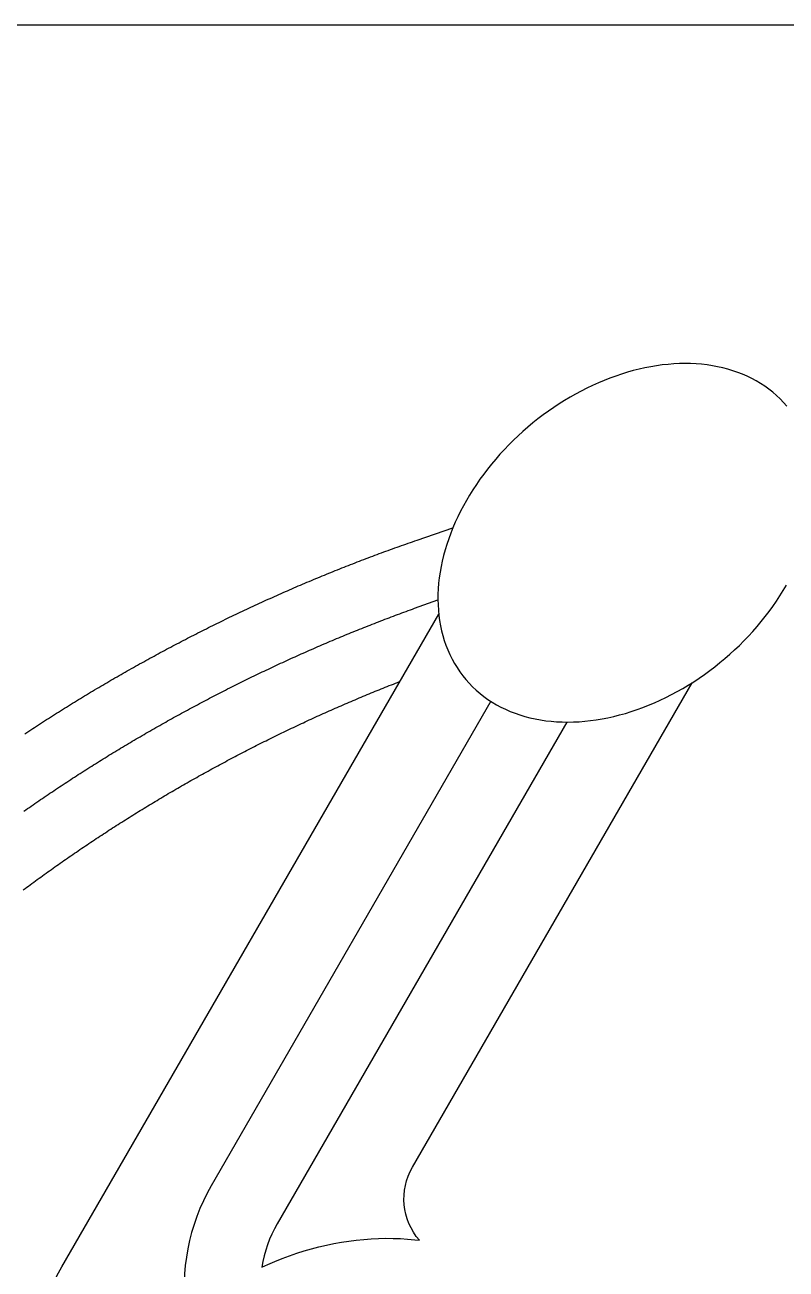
# Model space of a CAD drawing. Extents: x 10 to 206, y -65 to 73.
# Drawn here: x 170.691 to 172.263, y -50.044 to -47.475 of the extents above; entities that cross this region are included whole.
import ezdxf

# ---------------------------------------------------------------- set-up
doc = ezdxf.new("R2010")
doc.units = 0
doc.header["$LTSCALE"] = 0.5
doc.layers.add('LOGO', color=7, linetype='Continuous')
doc.layers.add('TIT', color=7, linetype='Continuous')

msp = doc.modelspace()

# ---------------------------------------------------------------- linework, layer by layer
at = {"layer": 'LOGO'}
for points in [[(172.26431413, -48.26227527), (172.25752407, -48.25465576), (172.25039596, -48.24734208), (172.2429396, -48.2403436), (172.23516534, -48.233669), (172.22708401, -48.22732617), (172.2187068, -48.22132222), (172.21004523, -48.21566348), (172.20111098, -48.21035548), (172.1919159, -48.20540299), (172.18247188, -48.20081007), (172.17279084, -48.19658005), (172.16288464, -48.19271564), (172.15276507, -48.18921896), (172.14244385, -48.18609157), (172.13193256, -48.18333453), (172.12124268, -48.18094847), (172.11038556, -48.17893358), (172.09937244, -48.1772897), (172.08821448, -48.17601633), (172.07692271, -48.17511264), (172.0655081, -48.17457753), (172.05398158, -48.17440962), (172.04235398, -48.17460726), (172.03063612, -48.17516859), (172.01883879, -48.17609147), (172.00697275, -48.17737356), (171.99504876, -48.17901227), (171.98307757, -48.18100478), (171.97106991, -48.18334805), (171.95903655, -48.18603881), (171.94698822, -48.18907357), (171.93493568, -48.19244858), (171.92288967, -48.19615989), (171.91086094, -48.20020331), (171.89886022, -48.20457438), (171.88689823, -48.20926846), (171.87498567, -48.21428063), (171.8631332, -48.21960577), (171.85135147, -48.22523849), (171.83965106, -48.23117319), (171.8280425, -48.23740403), (171.81653628, -48.24392495), (171.80514279, -48.25072965), (171.79387237, -48.25781161), (171.78273525, -48.2651641), (171.77174156, -48.27278016), (171.76090135, -48.28065264), (171.75022451, -48.28877417), (171.73972084, -48.29713718), (171.72939999, -48.30573391), (171.71927147, -48.31455642), (171.70934462, -48.32359659), (171.69962865, -48.33284613), (171.69013257, -48.34229656), (171.68086525, -48.35193929), (171.67183533, -48.36176554), (171.6630513, -48.37176641), (171.65452144, -48.38193287), (171.64625383, -48.39225576), (171.63825632, -48.40272581), (171.63053658, -48.41333364), (171.62310205, -48.42406977), (171.61595995, -48.43492464), (171.60911726, -48.44588862), (171.60258076, -48.45695197), (171.596357, -48.46810492), (171.59045228, -48.47933763), (171.58487269, -48.49064021), (171.57962407, -48.50200271), (171.57471205, -48.51341517), (171.57014203, -48.52486754), (171.56591917, -48.5363498), (171.5620484, -48.54785183), (171.55853445, -48.55936352), (171.55538178, -48.5708747), (171.55259468, -48.58237517), (171.55017717, -48.59385467), (171.54813307, -48.60530289), (171.54646595, -48.61670946), (171.54517915, -48.62806391), (171.54427577, -48.63935571), (171.54375865, -48.65057419), (171.54363035, -48.66170858), (171.54389315, -48.67274795), (171.54454899, -48.68368124), (171.54559948, -48.69449719), (171.54704585, -48.70518439), (171.54888886, -48.71573122), (171.55112886, -48.72612588), (171.55376561, -48.73635638), (171.55679835, -48.74641058), (171.56022566, -48.75627619), (171.56404543, -48.76594081), (171.56825485, -48.77539201), (171.57285029, -48.78461734), (171.57782736, -48.79360446), (171.58318081, -48.80234117), (171.58890455, -48.81081552), (171.59499169, -48.81901593), (171.60143452, -48.82693121), (171.60822458, -48.83455072), (171.61535269, -48.8418644), (171.62280906, -48.84886287), (171.63058332, -48.85553748), (171.63866465, -48.86188031), (171.64704185, -48.86788426), (171.65570343, -48.873543), (171.66463767, -48.878851), (171.67383275, -48.88380348), (171.68327677, -48.88839641), (171.69295782, -48.89262643), (171.70286402, -48.89649084), (171.71298358, -48.89998752), (171.7233048, -48.90311491), (171.73381609, -48.90587194), (171.74450597, -48.90825801), (171.7553631, -48.9102729), (171.76637621, -48.91191677), (171.77753418, -48.91319015), (171.78882595, -48.91409384), (171.80024055, -48.91462895), (171.81176708, -48.91479686), (171.82339468, -48.91459922), (171.83511254, -48.91403789), (171.84690987, -48.913115), (171.8587759, -48.91183292), (171.87069989, -48.91019421), (171.88267109, -48.9082017), (171.89467874, -48.90585843), (171.90671211, -48.90316767), (171.91876044, -48.90013291), (171.93081298, -48.8967579), (171.94285899, -48.89304658), (171.95488772, -48.88900317), (171.96688844, -48.8846321), (171.97885042, -48.87993802), (171.99076299, -48.87492584), (172.00261545, -48.86960071), (172.01439719, -48.86396799), (172.0260976, -48.85803329), (172.03770616, -48.85180245), (172.04921238, -48.84528153), (172.06060586, -48.83847683), (172.07187629, -48.83139487), (172.08301341, -48.82404238), (172.09400709, -48.81642631), (172.10484731, -48.80855384), (172.11552414, -48.80043231), (172.12602781, -48.7920693), (172.13634866, -48.78347257), (172.14647719, -48.77465006), (172.15640404, -48.76560989), (172.16612001, -48.75636035), (172.17561608, -48.74690992), (172.18488341, -48.73726719), (172.19391332, -48.72744094), (172.20269735, -48.71744007), (172.21122721, -48.70727361), (172.21949483, -48.69695072), (172.22749233, -48.68648067), (172.23521207, -48.67587284), (172.2426466, -48.66513671), (172.24978871, -48.65428183), (172.25663139, -48.64331786), (172.26316789, -48.63225451)], [(170.69054482, -48.93903597), (170.69460422, -48.93634885), (170.69866739, -48.93366722), (170.70273431, -48.93099108), (170.70680499, -48.92832044), (170.7108794, -48.92565531), (170.71495754, -48.92299568), (170.7190394, -48.92034158), (170.72312497, -48.91769299), (170.72721424, -48.91504993), (170.73130719, -48.91241241), (170.73540383, -48.90978042), (170.73950414, -48.90715397), (170.74360812, -48.90453307), (170.74771574, -48.90191772), (170.75182701, -48.89930794), (170.75594191, -48.89670371), (170.76006043, -48.89410506), (170.76418256, -48.89151198), (170.76830831, -48.88892448), (170.77243764, -48.88634256), (170.77657056, -48.88376624), (170.78070706, -48.88119551), (170.78484712, -48.87863038), (170.78899073, -48.87607086), (170.7931379, -48.87351695), (170.7972886, -48.87096866), (170.80144283, -48.86842599), (170.80560057, -48.86588895), (170.80976183, -48.86335755), (170.81392658, -48.86083178), (170.81809483, -48.85831165), (170.82226655, -48.85579717), (170.82644174, -48.85328835), (170.8306204, -48.85078519), (170.8348025, -48.8482877), (170.83898805, -48.84579587), (170.84317703, -48.84330972), (170.84736943, -48.84082925), (170.85156524, -48.83835447), (170.85576445, -48.83588538), (170.85996706, -48.83342199), (170.86417306, -48.8309643), (170.86838242, -48.82851231), (170.87259516, -48.82606605), (170.87681125, -48.82362549), (170.88103068, -48.82119067), (170.88525345, -48.81876157), (170.88947954, -48.81633821), (170.89370896, -48.81392059), (170.89794168, -48.81150871), (170.9021777, -48.80910258), (170.906417, -48.80670221), (170.91065959, -48.8043076), (170.91490544, -48.80191876), (170.91915456, -48.79953569), (170.92340692, -48.79715839), (170.92766253, -48.79478688), (170.93192136, -48.79242116), (170.93618342, -48.79006123), (170.94044869, -48.7877071), (170.94471716, -48.78535877), (170.94898882, -48.78301625), (170.95326366, -48.78067955), (170.95754168, -48.77834866), (170.96182287, -48.7760236), (170.9661072, -48.77370438), (170.97039469, -48.77139098), (170.9746853, -48.76908343), (170.97897905, -48.76678173), (170.9832759, -48.76448588), (170.98757587, -48.76219588), (170.99187893, -48.75991175), (170.99618508, -48.75763349), (171.00049431, -48.7553611), (171.0048066, -48.75309458), (171.00912196, -48.75083395), (171.01344036, -48.74857922), (171.0177618, -48.74633037), (171.02208627, -48.74408743), (171.02641376, -48.74185039), (171.03074426, -48.73961926), (171.03507777, -48.73739405), (171.03941426, -48.73517475), (171.04375374, -48.73296139), (171.04809619, -48.73075396), (171.0524416, -48.72855246), (171.05678997, -48.72635691), (171.06114128, -48.7241673), (171.06549552, -48.72198365), (171.06985269, -48.71980596), (171.07421277, -48.71763423), (171.07857576, -48.71546847), (171.08294164, -48.71330869), (171.08731041, -48.71115488), (171.09168206, -48.70900706), (171.09605657, -48.70686523), (171.10043395, -48.7047294), (171.10481417, -48.70259957), (171.10919722, -48.70047574), (171.11358311, -48.69835793), (171.11797182, -48.69624613), (171.12236333, -48.69414036), (171.12675765, -48.69204061), (171.13115475, -48.6899469), (171.13555464, -48.68785923), (171.1399573, -48.6857776), (171.14436272, -48.68370202), (171.1487709, -48.68163249), (171.15318183, -48.67956901), (171.15759551, -48.67751159), (171.16201192, -48.67546022), (171.16643105, -48.67341492), (171.17085291, -48.67137569), (171.17527749, -48.66934252), (171.17970477, -48.66731543), (171.18413476, -48.66529441), (171.18856744, -48.66327947), (171.19300281, -48.66127061), (171.19744085, -48.65926783), (171.20188157, -48.65727114), (171.20632496, -48.65528054), (171.21077101, -48.65329603), (171.2152197, -48.65131762), (171.21967105, -48.64934531), (171.22412503, -48.64737909), (171.22858164, -48.64541899), (171.23304088, -48.64346499), (171.23750274, -48.6415171), (171.24196721, -48.63957533), (171.24643428, -48.63763967), (171.25090394, -48.63571014), (171.2553762, -48.63378672), (171.25985104, -48.63186944), (171.26432845, -48.62995828), (171.26880843, -48.62805325), (171.27329098, -48.62615436), (171.27777608, -48.62426161), (171.28226373, -48.622375), (171.28675391, -48.62049453), (171.29124664, -48.61862022), (171.29574189, -48.61675205), (171.30023965, -48.61489003), (171.30473994, -48.61303417), (171.30924272, -48.61118447), (171.31374801, -48.60934094), (171.31825579, -48.60750357), (171.32276605, -48.60567236), (171.32727879, -48.60384733), (171.331794, -48.60202848), (171.33631168, -48.6002158), (171.34083181, -48.5984093), (171.3453544, -48.59660899), (171.34987942, -48.59481486), (171.35440689, -48.59302692), (171.35893678, -48.59124518), (171.36346909, -48.58946963), (171.36800382, -48.58770028), (171.37254096, -48.58593713), (171.3770805, -48.58418019), (171.38162243, -48.58242946), (171.38616675, -48.58068493), (171.39071345, -48.57894662), (171.39526252, -48.57721453), (171.39981396, -48.57548866), (171.40436776, -48.57376901), (171.40892391, -48.57205559), (171.41348241, -48.57034839), (171.41804325, -48.56864743), (171.42260641, -48.56695271), (171.42717191, -48.56526422), (171.43173972, -48.56358197), (171.43630984, -48.56190597), (171.44088226, -48.56023622), (171.44545698, -48.55857271), (171.45003399, -48.55691546), (171.45461328, -48.55526447), (171.45919485, -48.55361973), (171.46377869, -48.55198126), (171.46836478, -48.55034905), (171.47295314, -48.54872312), (171.47754374, -48.54710345), (171.48213658, -48.54549006), (171.48673165, -48.54388295), (171.49132896, -48.54228211), (171.49592848, -48.54068756), (171.50053021, -48.5390993), (171.57462219, -48.51364036)], [(170.68857175, -49.09889868), (170.69239861, -49.09621818), (170.69622929, -49.09354282), (170.70006378, -49.09087258), (170.70390207, -49.08820749), (170.70774415, -49.08554755), (170.71159001, -49.08289275), (170.71543964, -49.08024312), (170.71929303, -49.07759864), (170.72315017, -49.07495933), (170.72701106, -49.0723252), (170.73087568, -49.06969625), (170.73474402, -49.06707248), (170.73861607, -49.0644539), (170.74249183, -49.06184051), (170.74637128, -49.05923233), (170.75025441, -49.05662935), (170.75414122, -49.05403159), (170.7580317, -49.05143904), (170.76192583, -49.04885171), (170.76582361, -49.04626962), (170.76972502, -49.04369275), (170.77363007, -49.04112113), (170.77753873, -49.03855475), (170.78145099, -49.03599363), (170.78536686, -49.03343776), (170.78928631, -49.03088715), (170.79320935, -49.0283418), (170.79713595, -49.02580173), (170.80106612, -49.02326694), (170.80499983, -49.02073743), (170.80893709, -49.01821321), (170.81287787, -49.01569429), (170.81682218, -49.01318066), (170.82077, -49.01067234), (170.82472132, -49.00816934), (170.82867614, -49.00567164), (170.83263444, -49.00317928), (170.83659622, -49.00069223), (170.84056145, -48.99821053), (170.84453015, -48.99573416), (170.84850228, -48.99326313), (170.85247786, -48.99079745), (170.85645686, -48.98833713), (170.86043928, -48.98588217), (170.8644251, -48.98343258), (170.86841432, -48.98098835), (170.87240693, -48.97854951), (170.87640292, -48.97611605), (170.88040227, -48.97368797), (170.88440499, -48.97126529), (170.88841105, -48.96884801), (170.89242046, -48.96643613), (170.89643319, -48.96402967), (170.90044925, -48.96162862), (170.90446861, -48.95923299), (170.90849128, -48.95684278), (170.91251724, -48.95445801), (170.91654648, -48.95207868), (170.920579, -48.94970479), (170.92461478, -48.94733635), (170.92865381, -48.94497336), (170.93269609, -48.94261584), (170.9367416, -48.94026377), (170.94079034, -48.93791718), (170.94484229, -48.93557607), (170.94889745, -48.93324044), (170.9529558, -48.93091029), (170.95701734, -48.92858564), (170.96108206, -48.92626648), (170.96514995, -48.92395283), (170.96922099, -48.92164469), (170.97329519, -48.91934207), (170.97737252, -48.91704496), (170.98145298, -48.91475338), (170.98553656, -48.91246733), (170.98962325, -48.91018682), (170.99371305, -48.90791185), (170.99780593, -48.90564243), (171.00190189, -48.90337856), (171.00600093, -48.90112025), (171.01010303, -48.89886751), (171.01420818, -48.89662033), (171.01831637, -48.89437873), (171.0224276, -48.89214272), (171.02654186, -48.88991228), (171.03065912, -48.88768744), (171.03477939, -48.8854682), (171.03890266, -48.88325456), (171.04302891, -48.88104653), (171.04715814, -48.87884411), (171.05129034, -48.87664732), (171.05542549, -48.87445614), (171.05956359, -48.8722706), (171.06370463, -48.8700907), (171.0678486, -48.86791643), (171.07199548, -48.86574781), (171.07614528, -48.86358485), (171.08029797, -48.86142754), (171.08445356, -48.8592759), (171.08861199, -48.85712995), (171.09277325, -48.85498971), (171.09693732, -48.85285519), (171.1011042, -48.85072638), (171.10527389, -48.8486033), (171.10944637, -48.84648594), (171.11362163, -48.84437431), (171.11779968, -48.84226841), (171.12198051, -48.84016825), (171.1261641, -48.83807382), (171.13035045, -48.83598513), (171.13453956, -48.83390218), (171.13873141, -48.83182498), (171.14292601, -48.82975352), (171.14712334, -48.82768782), (171.1513234, -48.82562786), (171.15552618, -48.82357367), (171.15973167, -48.82152524), (171.16393987, -48.81948256), (171.16815076, -48.81744566), (171.17236436, -48.81541452), (171.17658064, -48.81338915), (171.18079959, -48.81136956), (171.18502123, -48.80935575), (171.18924552, -48.80734771), (171.19347248, -48.80534546), (171.19770209, -48.803349), (171.20193435, -48.80135832), (171.20616924, -48.79937343), (171.21040677, -48.79739435), (171.21464692, -48.79542105), (171.21888969, -48.79345356), (171.22313507, -48.79149187), (171.22738306, -48.78953599), (171.23163365, -48.78758592), (171.23588682, -48.78564166), (171.24014259, -48.78370322), (171.24440093, -48.78177059), (171.24866184, -48.77984379), (171.25292531, -48.77792281), (171.25719135, -48.77600765), (171.26145993, -48.77409833), (171.26573106, -48.77219484), (171.27000472, -48.77029719), (171.27428092, -48.76840537), (171.27855964, -48.7665194), (171.28284087, -48.76463927), (171.28712462, -48.76276499), (171.29141087, -48.76089655), (171.29569961, -48.75903398), (171.29999085, -48.75717725), (171.30428457, -48.75532639), (171.30858076, -48.75348139), (171.31287943, -48.75164226), (171.31718055, -48.74980899), (171.32148413, -48.74798159), (171.32579016, -48.74616007), (171.33009864, -48.74434443), (171.33440954, -48.74253466), (171.33872288, -48.74073078), (171.34303864, -48.73893278), (171.34735681, -48.73714067), (171.35167739, -48.73535445), (171.35600038, -48.73357413), (171.36032575, -48.73179971), (171.36465352, -48.73003118), (171.36898367, -48.72826856), (171.37331619, -48.72651184), (171.37765107, -48.72476104), (171.38198832, -48.72301614), (171.38632792, -48.72127716), (171.39066987, -48.7195441), (171.39501416, -48.71781696), (171.39936079, -48.71609574), (171.40370974, -48.71438045), (171.40806101, -48.71267109), (171.41241459, -48.71096766), (171.41677048, -48.70927016), (171.42112867, -48.70757861), (171.42548915, -48.70589299), (171.42985192, -48.70421332), (171.43421696, -48.7025396), (171.43858428, -48.70087183), (171.44295387, -48.69921001), (171.44732571, -48.69755415), (171.4516998, -48.69590424), (171.45607614, -48.6942603), (171.46045472, -48.69262232), (171.46483553, -48.69099031), (171.46921857, -48.68936427), (171.47360382, -48.6877442), (171.47799129, -48.68613011), (171.48238096, -48.684522), (171.48677282, -48.68291987), (171.49116688, -48.68132373), (171.49556312, -48.67973357), (171.54364717, -48.6624153)], [(170.68737609, -49.26137312), (170.69097606, -49.25869384), (170.69457995, -49.25601935), (170.69818774, -49.25334963), (170.70179943, -49.25068472), (170.70541499, -49.2480246), (170.70903444, -49.24536928), (170.71265775, -49.24271877), (170.71628492, -49.24007309), (170.71991593, -49.23743222), (170.72355078, -49.23479618), (170.72718945, -49.23216497), (170.73083194, -49.2295386), (170.73447824, -49.22691708), (170.73812834, -49.22430041), (170.74178223, -49.22168859), (170.74543989, -49.21908164), (170.74910132, -49.21647955), (170.75276651, -49.21388234), (170.75643545, -49.21129), (170.76010813, -49.20870256), (170.76378454, -49.20612), (170.76746466, -49.20354234), (170.7711485, -49.20096958), (170.77483604, -49.19840173), (170.77852727, -49.19583879), (170.78222218, -49.19328078), (170.78592076, -49.19072769), (170.789623, -49.18817953), (170.7933289, -49.1856363), (170.79703843, -49.18309802), (170.8007516, -49.18056469), (170.8044684, -49.17803632), (170.8081888, -49.1755129), (170.81191281, -49.17299445), (170.81564041, -49.17048097), (170.8193716, -49.16797247), (170.82310636, -49.16546895), (170.82684468, -49.16297042), (170.83058656, -49.16047688), (170.83433199, -49.15798835), (170.83808095, -49.15550482), (170.84183343, -49.1530263), (170.84558943, -49.15055281), (170.84934894, -49.14808433), (170.85311194, -49.14562088), (170.85687843, -49.14316247), (170.8606484, -49.1407091), (170.86442184, -49.13826078), (170.86819873, -49.13581751), (170.87197907, -49.1333793), (170.87576285, -49.13094615), (170.87955006, -49.12851807), (170.88334068, -49.12609506), (170.88713472, -49.12367714), (170.89093215, -49.1212643), (170.89473298, -49.11885656), (170.89853718, -49.11645391), (170.90234475, -49.11405637), (170.90615569, -49.11166394), (170.90996997, -49.10927663), (170.9137876, -49.10689443), (170.91760856, -49.10451737), (170.92143284, -49.10214543), (170.92526043, -49.09977864), (170.92909132, -49.09741699), (170.93292551, -49.09506049), (170.93676298, -49.09270915), (170.94060372, -49.09036297), (170.94444773, -49.08802195), (170.94829499, -49.08568611), (170.95214549, -49.08335545), (170.95599923, -49.08102997), (170.95985619, -49.07870969), (170.96371637, -49.0763946), (170.96757975, -49.07408471), (170.97144633, -49.07178003), (170.97531609, -49.06948057), (170.97918903, -49.06718632), (170.98306514, -49.0648973), (170.9869444, -49.06261351), (170.99082681, -49.06033496), (170.99471235, -49.05806165), (170.99860103, -49.05579359), (171.00249282, -49.05353078), (171.00638772, -49.05127323), (171.01028572, -49.04902095), (171.0141868, -49.04677394), (171.01809097, -49.04453221), (171.0219982, -49.04229576), (171.0259085, -49.0400646), (171.02982184, -49.03783873), (171.03373822, -49.03561816), (171.03765764, -49.0334029), (171.04158007, -49.03119295), (171.04550552, -49.02898832), (171.04943396, -49.02678901), (171.0533654, -49.02459503), (171.05729982, -49.02240639), (171.06123721, -49.02022308), (171.06517757, -49.01804513), (171.06912087, -49.01587252), (171.07306712, -49.01370527), (171.07701631, -49.01154339), (171.08096841, -49.00938687), (171.08492343, -49.00723573), (171.08888136, -49.00508998), (171.09284217, -49.0029496), (171.09680588, -49.00081463), (171.10077246, -48.99868504), (171.1047419, -48.99656087), (171.1087142, -48.9944421), (171.11268934, -48.99232875), (171.11666732, -48.99022082), (171.12064813, -48.98811832), (171.12463175, -48.98602125), (171.12861818, -48.98392961), (171.13260741, -48.98184343), (171.13659943, -48.97976269), (171.14059422, -48.97768741), (171.14459176, -48.97561761), (171.14859202, -48.9735533), (171.15259498, -48.97149449), (171.15660065, -48.96944119), (171.16060902, -48.96739339), (171.16462009, -48.96535109), (171.16863383, -48.96331431), (171.17265026, -48.96128304), (171.17666935, -48.95925729), (171.18069112, -48.95723705), (171.18471554, -48.95522234), (171.18874261, -48.95321315), (171.19277232, -48.95120949), (171.19680468, -48.94921136), (171.20083967, -48.94721876), (171.20487728, -48.94523169), (171.20891751, -48.94325017), (171.21296035, -48.94127418), (171.2170058, -48.93930374), (171.22105385, -48.93733885), (171.22510449, -48.9353795), (171.22915771, -48.93342571), (171.23321352, -48.93147748), (171.23727189, -48.9295348), (171.24133284, -48.92759768), (171.24539634, -48.92566613), (171.24946239, -48.92374014), (171.25353099, -48.92181972), (171.25760213, -48.91990488), (171.2616758, -48.9179956), (171.265752, -48.91609191), (171.26983071, -48.9141938), (171.27391194, -48.91230127), (171.27799568, -48.91041432), (171.28208191, -48.90853297), (171.28617064, -48.9066572), (171.29026185, -48.90478703), (171.29435554, -48.90292246), (171.29845171, -48.90106349), (171.30255034, -48.89921012), (171.30665143, -48.89736236), (171.31075498, -48.8955202), (171.31486097, -48.89368366), (171.3189694, -48.89185273), (171.32308027, -48.89002742), (171.32719356, -48.88820773), (171.33130927, -48.88639366), (171.33542739, -48.88458521), (171.33954793, -48.88278239), (171.34367086, -48.88098521), (171.34779618, -48.87919366), (171.35192389, -48.87740774), (171.35605399, -48.87562746), (171.36018645, -48.87385283), (171.36432129, -48.87208384), (171.36845848, -48.8703205), (171.37259803, -48.86856281), (171.37673992, -48.86681077), (171.38088415, -48.86506439), (171.38503072, -48.86332367), (171.38917962, -48.86158861), (171.39333083, -48.85985921), (171.39748437, -48.85813548), (171.4016402, -48.85641742), (171.40579834, -48.85470504), (171.40995877, -48.85299833), (171.41412149, -48.8512973), (171.4182865, -48.84960195), (171.42245377, -48.84791228), (171.42662331, -48.84622831), (171.43079512, -48.84455002), (171.43496918, -48.84287742), (171.43914548, -48.84121052), (171.44332403, -48.83954932), (171.44750481, -48.83789382), (171.45168782, -48.83624402), (171.45587305, -48.83459993), (171.4600605, -48.83296155), (171.46425015, -48.83132888), (171.46506325, -48.8310133)]]:
    msp.add_lwpolyline(points, dxfattribs=at)
for points in [[(171.03698165, -50.79198471, -0.4633201259), (170.76730375, -50.0395682), (171.545352, -48.6919491)], [(171.80989433, -48.91476958), (171.21178808, -49.95072, 0.0915312315), (171.17997886, -50.0403454), (171.19209506, -50.03485103), (171.20693321, -50.02851463), (171.22189731, -50.02255097), (171.23697259, -50.01696595), (171.25214418, -50.01176506), (171.26739709, -50.00695345), (171.28271628, -50.00253587), (171.29808664, -49.99851667), (171.31349298, -49.99489981), (171.3289201, -49.99168888), (171.34435279, -49.98888703), (171.35977581, -49.98649704), (171.37517395, -49.98452126), (171.39053199, -49.98296164), (171.4058348, -49.98181972), (171.42106726, -49.98109662), (171.43621434, -49.98079307), (171.4512611, -49.98090936), (171.46619268, -49.98144538), (171.48099436, -49.98240059), (171.49565152, -49.98377405), (171.50554469, -49.98494834, -0.3197365505), (171.49108016, -49.83367568), (172.06853512, -48.83349435)], [(171.65317785, -48.871893), (171.07568462, -49.87214062, 0.168451978), (171.02387135, -50.14180224)]]:
    msp.add_lwpolyline(points, format="xyb", dxfattribs=at)
at = {"layer": 'TIT'}
msp.add_lwpolyline([(138.43617967, -63.33346918), (138.43617967, -47.47509639), (203.57251326, -47.47509639)], dxfattribs=at)

doc.saveas('drawing.dxf')
